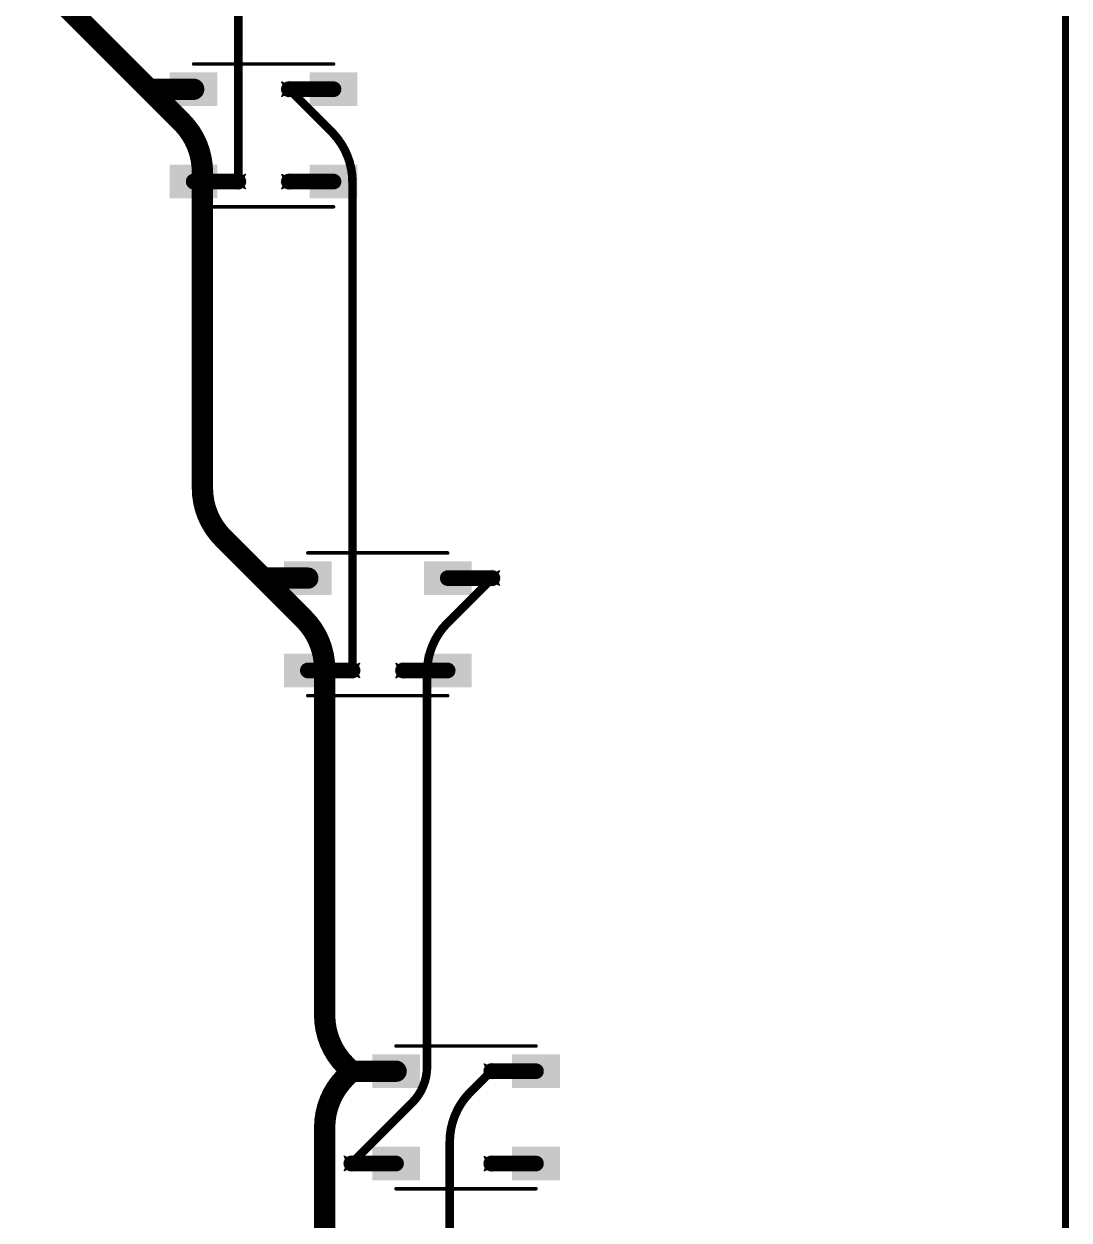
# Model space of a CAD drawing. Header units: inches. Extents: x -11 to 1110, y -7 to 455.
# Drawn here: x 666.77 to 704.13, y 181.66 to 224.42 of the extents above; entities that cross this region are included whole.
import ezdxf

# ---------------------------------------------------------------- set-up
doc = ezdxf.new("R2010")
doc.units = ezdxf.units.IN
for name, color, linetype in [('Board_outline', 216, 'Continuous'), ('Bottom Layer', 5, 'Continuous'), ('Drill Drawing', 1, 'Continuous'), ('Top Layer', 1, 'Continuous'), ('Top Overlay', 2, 'Continuous'), ('Top Paste', 8, 'Continuous'), ('Top Solder', 216, 'Continuous'), ('Via Holes', 16, 'Continuous')]:
    doc.layers.add(name, color=color, linetype=linetype)

# ---------------------------------------------------------------- blocks, each defined once
blk = doc.blocks.new('WS2812B_B_W_140')
at = {"layer": 'Top Layer'}
for points in [[(-3.25, 2.15), (-1.75, 2.15), (-1.75, 1.15), (-3.25, 1.15)], [(3.25, 1.15), (1.75, 1.15), (1.75, 2.15), (3.25, 2.15)], [(-3.25, -1.15), (-1.75, -1.15), (-1.75, -2.15), (-3.25, -2.15)], [(1.75, -1.15), (3.25, -1.15), (3.25, -2.15), (1.75, -2.15)]]:
    blk.add_hatch(color=1, dxfattribs=at).paths.add_polyline_path(points)
at = {"layer": 'Top Paste'}
for points in [[(-3.25, 2.15), (-1.75, 2.15), (-1.75, 1.15), (-3.25, 1.15)], [(3.25, 1.15), (1.75, 1.15), (1.75, 2.15), (3.25, 2.15)], [(-3.25, -1.15), (-1.75, -1.15), (-1.75, -2.15), (-3.25, -2.15)], [(1.75, -1.15), (3.25, -1.15), (3.25, -2.15), (1.75, -2.15)]]:
    blk.add_hatch(color=8, dxfattribs=at).paths.add_polyline_path(points)
at = {"layer": 'Top Solder'}
for points in [[(-3.352, 2.252), (-1.648, 2.252), (-1.648, 1.048), (-3.352, 1.048)], [(3.352, 1.048), (1.648, 1.048), (1.648, 2.252), (3.352, 2.252)], [(-3.352, -1.048), (-1.648, -1.048), (-1.648, -2.252), (-3.352, -2.252)], [(1.648, -1.048), (3.352, -1.048), (3.352, -2.252), (1.648, -2.252)]]:
    blk.add_hatch(color=216, dxfattribs=at).paths.add_polyline_path(points)
at = {"layer": 'Top Overlay'}
for points in [[(-2.5, 2.551, 0.127, 0.127, 0), (2.5, 2.551, 0.127, 0.127, 0)], [(-3.556, 1.803, 0.254, 0.254, 0), (-3.429, 1.676, 0.254, 0.254, 0)], [(-3.556, 1.549, 0.254, 0.254, 0), (-3.556, 1.803, 0.254, 0.254, 0)], [(-3.556, 1.549, 0.254, 0.254, 0), (-3.429, 1.676, 0.254, 0.254, 0)], [(-2.5, -2.551, 0.127, 0.127, 0), (2.5, -2.551, 0.127, 0.127, 0)]]:
    blk.add_lwpolyline(points, format="xyseb", dxfattribs=at)
for points in [[(-2.532, 2.551, 0.0635, 0.0635, 1), (-2.468, 2.551, 0.0635, 0.0635, 1)], [(2.468, 2.551, 0.0635, 0.0635, 1), (2.532, 2.551, 0.0635, 0.0635, 1)], [(-3.619, 1.803, 0.127, 0.127, 1), (-3.493, 1.803, 0.127, 0.127, 1)], [(-3.619, 1.803, 0.127, 0.127, 1), (-3.493, 1.803, 0.127, 0.127, 1)], [(-3.493, 1.676, 0.127, 0.127, 1), (-3.365, 1.676, 0.127, 0.127, 1)], [(-3.493, 1.676, 0.127, 0.127, 1), (-3.365, 1.676, 0.127, 0.127, 1)], [(-3.619, 1.549, 0.127, 0.127, 1), (-3.493, 1.549, 0.127, 0.127, 1)], [(-3.619, 1.549, 0.127, 0.127, 1), (-3.493, 1.549, 0.127, 0.127, 1)], [(-2.532, -2.551, 0.0635, 0.0635, 1), (-2.468, -2.551, 0.0635, 0.0635, 1)], [(2.468, -2.551, 0.0635, 0.0635, 1), (2.532, -2.551, 0.0635, 0.0635, 1)]]:
    blk.add_lwpolyline(points, format="xyseb", close=True, dxfattribs=at)
blk = doc.blocks.new('WS2812B_B_W_149')
at = {"layer": 'Top Layer'}
for points in [[(-3.25, 2.15), (-1.75, 2.15), (-1.75, 1.15), (-3.25, 1.15)], [(3.25, 1.15), (1.75, 1.15), (1.75, 2.15), (3.25, 2.15)], [(-3.25, -1.15), (-1.75, -1.15), (-1.75, -2.15), (-3.25, -2.15)], [(1.75, -1.15), (3.25, -1.15), (3.25, -2.15), (1.75, -2.15)]]:
    blk.add_hatch(color=1, dxfattribs=at).paths.add_polyline_path(points)
at = {"layer": 'Top Paste'}
for points in [[(-3.25, 2.15), (-1.75, 2.15), (-1.75, 1.15), (-3.25, 1.15)], [(3.25, 1.15), (1.75, 1.15), (1.75, 2.15), (3.25, 2.15)], [(-3.25, -1.15), (-1.75, -1.15), (-1.75, -2.15), (-3.25, -2.15)], [(1.75, -1.15), (3.25, -1.15), (3.25, -2.15), (1.75, -2.15)]]:
    blk.add_hatch(color=8, dxfattribs=at).paths.add_polyline_path(points)
at = {"layer": 'Top Solder'}
for points in [[(-3.352, 2.252), (-1.648, 2.252), (-1.648, 1.048), (-3.352, 1.048)], [(3.352, 1.048), (1.648, 1.048), (1.648, 2.252), (3.352, 2.252)], [(-3.352, -1.048), (-1.648, -1.048), (-1.648, -2.252), (-3.352, -2.252)], [(1.648, -1.048), (3.352, -1.048), (3.352, -2.252), (1.648, -2.252)]]:
    blk.add_hatch(color=216, dxfattribs=at).paths.add_polyline_path(points)
at = {"layer": 'Top Overlay'}
for points in [[(-2.5, 2.551, 0.127, 0.127, 0), (2.5, 2.551, 0.127, 0.127, 0)], [(-3.556, 1.803, 0.254, 0.254, 0), (-3.429, 1.676, 0.254, 0.254, 0)], [(-3.556, 1.549, 0.254, 0.254, 0), (-3.556, 1.803, 0.254, 0.254, 0)], [(-3.556, 1.549, 0.254, 0.254, 0), (-3.429, 1.676, 0.254, 0.254, 0)], [(-2.5, -2.551, 0.127, 0.127, 0), (2.5, -2.551, 0.127, 0.127, 0)]]:
    blk.add_lwpolyline(points, format="xyseb", dxfattribs=at)
for points in [[(-2.532, 2.551, 0.0635, 0.0635, 1), (-2.468, 2.551, 0.0635, 0.0635, 1)], [(2.468, 2.551, 0.0635, 0.0635, 1), (2.532, 2.551, 0.0635, 0.0635, 1)], [(-3.619, 1.803, 0.127, 0.127, 1), (-3.493, 1.803, 0.127, 0.127, 1)], [(-3.619, 1.803, 0.127, 0.127, 1), (-3.493, 1.803, 0.127, 0.127, 1)], [(-3.493, 1.676, 0.127, 0.127, 1), (-3.365, 1.676, 0.127, 0.127, 1)], [(-3.493, 1.676, 0.127, 0.127, 1), (-3.365, 1.676, 0.127, 0.127, 1)], [(-3.619, 1.549, 0.127, 0.127, 1), (-3.493, 1.549, 0.127, 0.127, 1)], [(-3.619, 1.549, 0.127, 0.127, 1), (-3.493, 1.549, 0.127, 0.127, 1)], [(-2.532, -2.551, 0.0635, 0.0635, 1), (-2.468, -2.551, 0.0635, 0.0635, 1)], [(2.468, -2.551, 0.0635, 0.0635, 1), (2.532, -2.551, 0.0635, 0.0635, 1)]]:
    blk.add_lwpolyline(points, format="xyseb", close=True, dxfattribs=at)
blk = doc.blocks.new('WS2812B_B_W_158')
at = {"layer": 'Top Layer'}
for points in [[(-3.25, 2.15), (-1.75, 2.15), (-1.75, 1.15), (-3.25, 1.15)], [(3.25, 1.15), (1.75, 1.15), (1.75, 2.15), (3.25, 2.15)], [(-3.25, -1.15), (-1.75, -1.15), (-1.75, -2.15), (-3.25, -2.15)], [(1.75, -1.15), (3.25, -1.15), (3.25, -2.15), (1.75, -2.15)]]:
    blk.add_hatch(color=1, dxfattribs=at).paths.add_polyline_path(points)
at = {"layer": 'Top Paste'}
for points in [[(-3.25, 2.15), (-1.75, 2.15), (-1.75, 1.15), (-3.25, 1.15)], [(3.25, 1.15), (1.75, 1.15), (1.75, 2.15), (3.25, 2.15)], [(-3.25, -1.15), (-1.75, -1.15), (-1.75, -2.15), (-3.25, -2.15)], [(1.75, -1.15), (3.25, -1.15), (3.25, -2.15), (1.75, -2.15)]]:
    blk.add_hatch(color=8, dxfattribs=at).paths.add_polyline_path(points)
at = {"layer": 'Top Solder'}
for points in [[(-3.352, 2.252), (-1.648, 2.252), (-1.648, 1.048), (-3.352, 1.048)], [(3.352, 1.048), (1.648, 1.048), (1.648, 2.252), (3.352, 2.252)], [(-3.352, -1.048), (-1.648, -1.048), (-1.648, -2.252), (-3.352, -2.252)], [(1.648, -1.048), (3.352, -1.048), (3.352, -2.252), (1.648, -2.252)]]:
    blk.add_hatch(color=216, dxfattribs=at).paths.add_polyline_path(points)
at = {"layer": 'Top Overlay'}
for points in [[(-2.5, 2.551, 0.127, 0.127, 0), (2.5, 2.551, 0.127, 0.127, 0)], [(-3.556, 1.803, 0.254, 0.254, 0), (-3.429, 1.676, 0.254, 0.254, 0)], [(-3.556, 1.549, 0.254, 0.254, 0), (-3.556, 1.803, 0.254, 0.254, 0)], [(-3.556, 1.549, 0.254, 0.254, 0), (-3.429, 1.676, 0.254, 0.254, 0)], [(-2.5, -2.551, 0.127, 0.127, 0), (2.5, -2.551, 0.127, 0.127, 0)]]:
    blk.add_lwpolyline(points, format="xyseb", dxfattribs=at)
for points in [[(-2.532, 2.551, 0.0635, 0.0635, 1), (-2.468, 2.551, 0.0635, 0.0635, 1)], [(2.468, 2.551, 0.0635, 0.0635, 1), (2.532, 2.551, 0.0635, 0.0635, 1)], [(-3.619, 1.803, 0.127, 0.127, 1), (-3.493, 1.803, 0.127, 0.127, 1)], [(-3.619, 1.803, 0.127, 0.127, 1), (-3.493, 1.803, 0.127, 0.127, 1)], [(-3.493, 1.676, 0.127, 0.127, 1), (-3.365, 1.676, 0.127, 0.127, 1)], [(-3.493, 1.676, 0.127, 0.127, 1), (-3.365, 1.676, 0.127, 0.127, 1)], [(-3.619, 1.549, 0.127, 0.127, 1), (-3.493, 1.549, 0.127, 0.127, 1)], [(-3.619, 1.549, 0.127, 0.127, 1), (-3.493, 1.549, 0.127, 0.127, 1)], [(-2.532, -2.551, 0.0635, 0.0635, 1), (-2.468, -2.551, 0.0635, 0.0635, 1)], [(2.468, -2.551, 0.0635, 0.0635, 1), (2.532, -2.551, 0.0635, 0.0635, 1)]]:
    blk.add_lwpolyline(points, format="xyseb", close=True, dxfattribs=at)

msp = doc.modelspace()

# ---------------------------------------------------------------- hatches: boundary and pattern name
at = {"layer": 'Bottom Layer'}
h = msp.add_hatch(color=5, dxfattribs=at)
edge = h.paths.add_edge_path()
edge.add_arc((671.242, 222.077), 0.3, 0, 360)
h = msp.add_hatch(color=5, dxfattribs=at)
edge = h.paths.add_edge_path()
edge.add_arc((676.242, 222.084), 0.3, 0, 360)
h = msp.add_hatch(color=5, dxfattribs=at)
edge = h.paths.add_edge_path()
edge.add_arc((674.434, 218.784), 0.3, 0, 360)
h = msp.add_hatch(color=5, dxfattribs=at)
edge = h.paths.add_edge_path()
edge.add_arc((676.242, 218.777), 0.3, 0, 360)
h = msp.add_hatch(color=5, dxfattribs=at)
edge = h.paths.add_edge_path()
edge.add_arc((675.323, 204.603), 0.3, 0, 360)
h = msp.add_hatch(color=5, dxfattribs=at)
edge = h.paths.add_edge_path()
edge.add_arc((683.514, 204.609), 0.3, 0, 360)
h = msp.add_hatch(color=5, dxfattribs=at)
edge = h.paths.add_edge_path()
edge.add_arc((678.514, 201.309), 0.3, 0, 360)
h = msp.add_hatch(color=5, dxfattribs=at)
edge = h.paths.add_edge_path()
edge.add_arc((680.323, 201.303), 0.3, 0, 360)
h = msp.add_hatch(color=5, dxfattribs=at)
edge = h.paths.add_edge_path()
edge.add_arc((678.478, 186.978), 0.3, 0, 360)
h = msp.add_hatch(color=5, dxfattribs=at)
edge = h.paths.add_edge_path()
edge.add_arc((683.478, 186.985), 0.3, 0, 360)
h = msp.add_hatch(color=5, dxfattribs=at)
edge = h.paths.add_edge_path()
edge.add_arc((678.478, 183.685), 0.3, 0, 360)
h = msp.add_hatch(color=5, dxfattribs=at)
edge = h.paths.add_edge_path()
edge.add_arc((683.478, 183.678), 0.3, 0, 360)
at = {"layer": 'Top Layer'}
h = msp.add_hatch(color=1, dxfattribs=at)
edge = h.paths.add_edge_path()
edge.add_arc((671.242, 222.077), 0.3, 0, 360)
h = msp.add_hatch(color=1, dxfattribs=at)
edge = h.paths.add_edge_path()
edge.add_arc((676.242, 222.084), 0.3, 0, 360)
h = msp.add_hatch(color=1, dxfattribs=at)
edge = h.paths.add_edge_path()
edge.add_arc((674.434, 218.784), 0.3, 0, 360)
h = msp.add_hatch(color=1, dxfattribs=at)
edge = h.paths.add_edge_path()
edge.add_arc((676.242, 218.777), 0.3, 0, 360)
h = msp.add_hatch(color=1, dxfattribs=at)
edge = h.paths.add_edge_path()
edge.add_arc((675.323, 204.603), 0.3, 0, 360)
h = msp.add_hatch(color=1, dxfattribs=at)
edge = h.paths.add_edge_path()
edge.add_arc((683.514, 204.609), 0.3, 0, 360)
h = msp.add_hatch(color=1, dxfattribs=at)
edge = h.paths.add_edge_path()
edge.add_arc((678.514, 201.309), 0.3, 0, 360)
h = msp.add_hatch(color=1, dxfattribs=at)
edge = h.paths.add_edge_path()
edge.add_arc((680.323, 201.303), 0.3, 0, 360)
h = msp.add_hatch(color=1, dxfattribs=at)
edge = h.paths.add_edge_path()
edge.add_arc((678.478, 186.978), 0.3, 0, 360)
h = msp.add_hatch(color=1, dxfattribs=at)
edge = h.paths.add_edge_path()
edge.add_arc((683.478, 186.985), 0.3, 0, 360)
h = msp.add_hatch(color=1, dxfattribs=at)
edge = h.paths.add_edge_path()
edge.add_arc((678.478, 183.685), 0.3, 0, 360)
h = msp.add_hatch(color=1, dxfattribs=at)
edge = h.paths.add_edge_path()
edge.add_arc((683.478, 183.678), 0.3, 0, 360)
at = {"layer": 'Via Holes'}
h = msp.add_hatch(color=7, dxfattribs=at)
edge = h.paths.add_edge_path()
edge.add_arc((671.242, 222.077), 0.15, 0, 360)
h = msp.add_hatch(color=7, dxfattribs=at)
edge = h.paths.add_edge_path()
edge.add_arc((676.242, 222.084), 0.15, 0, 360)
h = msp.add_hatch(color=7, dxfattribs=at)
edge = h.paths.add_edge_path()
edge.add_arc((674.434, 218.784), 0.15, 0, 360)
h = msp.add_hatch(color=7, dxfattribs=at)
edge = h.paths.add_edge_path()
edge.add_arc((676.242, 218.777), 0.15, 0, 360)
h = msp.add_hatch(color=7, dxfattribs=at)
edge = h.paths.add_edge_path()
edge.add_arc((675.323, 204.603), 0.15, 0, 360)
h = msp.add_hatch(color=7, dxfattribs=at)
edge = h.paths.add_edge_path()
edge.add_arc((683.514, 204.609), 0.15, 0, 360)
h = msp.add_hatch(color=7, dxfattribs=at)
edge = h.paths.add_edge_path()
edge.add_arc((678.514, 201.309), 0.15, 0, 360)
h = msp.add_hatch(color=7, dxfattribs=at)
edge = h.paths.add_edge_path()
edge.add_arc((680.323, 201.303), 0.15, 0, 360)
h = msp.add_hatch(color=7, dxfattribs=at)
edge = h.paths.add_edge_path()
edge.add_arc((678.478, 186.978), 0.15, 0, 360)
h = msp.add_hatch(color=7, dxfattribs=at)
edge = h.paths.add_edge_path()
edge.add_arc((683.478, 186.985), 0.15, 0, 360)
h = msp.add_hatch(color=7, dxfattribs=at)
edge = h.paths.add_edge_path()
edge.add_arc((678.478, 183.685), 0.15, 0, 360)
h = msp.add_hatch(color=7, dxfattribs=at)
edge = h.paths.add_edge_path()
edge.add_arc((683.478, 183.678), 0.15, 0, 360)

# ---------------------------------------------------------------- linework, layer by layer
at = {"layer": 'Board_outline'}
msp.add_lwpolyline([(704, 0, 0.254, 0.254, 0), (704, 370, 0.254, 0.254, 0)], format="xyseb", dxfattribs=at)
at = {"layer": 'Bottom Layer'}
for points in [[(674.434, 218.784, 0.305, 0.305, 0), (674.434, 235.163, 0.305, 0.305, 0)], [(667.153, 226.167, 0.762, 0.762, 0), (671.242, 222.077, 0.762, 0.762, 0)], [(671.242, 222.077, 0.762, 0.762, 0), (672.407, 220.913, 0.762, 0.762, 0)], [(676.242, 222.084, 0.305, 0.305, 0), (677.77, 220.557, 0.305, 0.305, 0)], [(672.407, 220.913, 0.762, 0.762, -0.198912), (673.151, 219.117, 0.762, 0.762, 0)], [(677.77, 220.557, 0.305, 0.305, -0.010862), (677.846, 220.477, 0.305, 0.305, 0)], [(677.846, 220.477, 0.305, 0.305, -0.187645), (678.514, 218.761, 0.305, 0.305, 0)], [(673.151, 207.827, 0.762, 0.762, 0), (673.151, 219.117, 0.762, 0.762, 0)], [(678.514, 201.309, 0.305, 0.305, 0), (678.514, 218.761, 0.305, 0.305, 0)], [(673.895, 206.031, 0.762, 0.762, -0.198912), (673.151, 207.827, 0.762, 0.762, 0)], [(673.895, 206.031, 0.762, 0.762, 0), (675.323, 204.603, 0.762, 0.762, 0)], [(675.323, 204.603, 0.762, 0.762, 0), (676.776, 203.15, 0.762, 0.762, 0)], [(681.924, 203.02, 0.305, 0.305, 0), (683.514, 204.609, 0.305, 0.305, 0)], [(676.776, 203.15, 0.762, 0.762, -0.198912), (677.52, 201.354, 0.762, 0.762, 0)], [(681.18, 201.223, 0.305, 0.305, -0.198912), (681.924, 203.02, 0.305, 0.305, 0)], [(677.52, 188.988, 0.762, 0.762, 0), (677.52, 201.354, 0.762, 0.762, 0)], [(681.18, 187.148, 0.305, 0.305, 0), (681.18, 201.223, 0.305, 0.305, 0)], [(678.264, 187.192, 0.762, 0.762, -0.198912), (677.52, 188.988, 0.762, 0.762, 0)], [(678.264, 187.192, 0.762, 0.762, 0), (678.478, 186.978, 0.762, 0.762, 0)], [(678.264, 186.763, 0.762, 0.762, 0), (678.478, 186.978, 0.762, 0.762, 0)], [(681.18, 187.148, 0.305, 0.305, -0.198912), (680.642, 185.849, 0.305, 0.305, 0)], [(677.52, 184.967, 0.762, 0.762, -0.198912), (678.264, 186.763, 0.762, 0.762, 0)], [(682.734, 186.24, 0.305, 0.305, 0), (683.478, 186.985, 0.305, 0.305, 0)], [(678.478, 183.685, 0.305, 0.305, 0), (680.642, 185.849, 0.305, 0.305, 0)], [(682.272, 185.608, 0.305, 0.305, -0.077495), (682.734, 186.24, 0.305, 0.305, 0)], [(681.99, 184.444, 0.305, 0.305, -0.119574), (682.272, 185.608, 0.305, 0.305, 0)], [(677.52, 173.632, 0.762, 0.762, 0), (677.52, 184.967, 0.762, 0.762, 0)], [(681.99, 169.621, 0.305, 0.305, 0), (681.99, 184.444, 0.305, 0.305, 0)]]:
    msp.add_lwpolyline(points, format="xyseb", dxfattribs=at)
for points in [[(671.052, 222.077, 0.381, 0.381, 1), (671.433, 222.077, 0.381, 0.381, 1)], [(671.052, 222.077, 0.381, 0.381, 1), (671.433, 222.077, 0.381, 0.381, 1)], [(676.166, 222.084, 0.152, 0.152, 1), (676.319, 222.084, 0.152, 0.152, 1)], [(672.216, 220.913, 0.381, 0.381, 1), (672.597, 220.913, 0.381, 0.381, 1)], [(672.216, 220.913, 0.381, 0.381, 1), (672.597, 220.913, 0.381, 0.381, 1)], [(677.694, 220.557, 0.152, 0.152, 1), (677.846, 220.557, 0.152, 0.152, 1)], [(677.694, 220.557, 0.152, 0.152, 1), (677.846, 220.557, 0.152, 0.152, 1)], [(677.77, 220.477, 0.152, 0.152, 1), (677.923, 220.477, 0.152, 0.152, 1)], [(677.77, 220.477, 0.152, 0.152, 1), (677.923, 220.477, 0.152, 0.152, 1)], [(672.96, 219.117, 0.381, 0.381, 1), (673.341, 219.117, 0.381, 0.381, 1)], [(672.96, 219.117, 0.381, 0.381, 1), (673.341, 219.117, 0.381, 0.381, 1)], [(674.358, 218.784, 0.152, 0.152, 1), (674.51, 218.784, 0.152, 0.152, 1)], [(678.438, 218.761, 0.152, 0.152, 1), (678.59, 218.761, 0.152, 0.152, 1)], [(678.438, 218.761, 0.152, 0.152, 1), (678.59, 218.761, 0.152, 0.152, 1)], [(672.96, 207.827, 0.381, 0.381, 1), (673.341, 207.827, 0.381, 0.381, 1)], [(672.96, 207.827, 0.381, 0.381, 1), (673.341, 207.827, 0.381, 0.381, 1)], [(673.704, 206.031, 0.381, 0.381, 1), (674.085, 206.031, 0.381, 0.381, 1)], [(673.704, 206.031, 0.381, 0.381, 1), (674.085, 206.031, 0.381, 0.381, 1)], [(675.132, 204.603, 0.381, 0.381, 1), (675.513, 204.603, 0.381, 0.381, 1)], [(675.132, 204.603, 0.381, 0.381, 1), (675.513, 204.603, 0.381, 0.381, 1)], [(683.438, 204.609, 0.152, 0.152, 1), (683.59, 204.609, 0.152, 0.152, 1)], [(676.585, 203.15, 0.381, 0.381, 1), (676.966, 203.15, 0.381, 0.381, 1)], [(676.585, 203.15, 0.381, 0.381, 1), (676.966, 203.15, 0.381, 0.381, 1)], [(681.848, 203.02, 0.152, 0.152, 1), (682, 203.02, 0.152, 0.152, 1)], [(681.848, 203.02, 0.152, 0.152, 1), (682, 203.02, 0.152, 0.152, 1)], [(677.329, 201.354, 0.381, 0.381, 1), (677.71, 201.354, 0.381, 0.381, 1)], [(677.329, 201.354, 0.381, 0.381, 1), (677.71, 201.354, 0.381, 0.381, 1)], [(678.438, 201.309, 0.152, 0.152, 1), (678.59, 201.309, 0.152, 0.152, 1)], [(681.104, 201.223, 0.152, 0.152, 1), (681.256, 201.223, 0.152, 0.152, 1)], [(681.104, 201.223, 0.152, 0.152, 1), (681.256, 201.223, 0.152, 0.152, 1)], [(677.329, 188.988, 0.381, 0.381, 1), (677.71, 188.988, 0.381, 0.381, 1)], [(677.329, 188.988, 0.381, 0.381, 1), (677.71, 188.988, 0.381, 0.381, 1)], [(678.073, 187.192, 0.381, 0.381, 1), (678.454, 187.192, 0.381, 0.381, 1)], [(678.073, 187.192, 0.381, 0.381, 1), (678.454, 187.192, 0.381, 0.381, 1)], [(678.288, 186.978, 0.381, 0.381, 1), (678.669, 186.978, 0.381, 0.381, 1)], [(678.288, 186.978, 0.381, 0.381, 1), (678.669, 186.978, 0.381, 0.381, 1)], [(681.104, 187.148, 0.152, 0.152, 1), (681.256, 187.148, 0.152, 0.152, 1)], [(681.104, 187.148, 0.152, 0.152, 1), (681.256, 187.148, 0.152, 0.152, 1)], [(678.073, 186.763, 0.381, 0.381, 1), (678.454, 186.763, 0.381, 0.381, 1)], [(678.073, 186.763, 0.381, 0.381, 1), (678.454, 186.763, 0.381, 0.381, 1)], [(683.402, 186.985, 0.152, 0.152, 1), (683.554, 186.985, 0.152, 0.152, 1)], [(680.566, 185.849, 0.152, 0.152, 1), (680.718, 185.849, 0.152, 0.152, 1)], [(680.566, 185.849, 0.152, 0.152, 1), (680.718, 185.849, 0.152, 0.152, 1)], [(682.658, 186.24, 0.152, 0.152, 1), (682.81, 186.24, 0.152, 0.152, 1)], [(682.658, 186.24, 0.152, 0.152, 1), (682.81, 186.24, 0.152, 0.152, 1)], [(682.196, 185.608, 0.152, 0.152, 1), (682.349, 185.608, 0.152, 0.152, 1)], [(682.196, 185.608, 0.152, 0.152, 1), (682.349, 185.608, 0.152, 0.152, 1)], [(677.329, 184.967, 0.381, 0.381, 1), (677.71, 184.967, 0.381, 0.381, 1)], [(677.329, 184.967, 0.381, 0.381, 1), (677.71, 184.967, 0.381, 0.381, 1)], [(681.914, 184.444, 0.152, 0.152, 1), (682.066, 184.444, 0.152, 0.152, 1)], [(681.914, 184.444, 0.152, 0.152, 1), (682.066, 184.444, 0.152, 0.152, 1)], [(678.402, 183.685, 0.152, 0.152, 1), (678.554, 183.685, 0.152, 0.152, 1)]]:
    msp.add_lwpolyline(points, format="xyseb", close=True, dxfattribs=at)
at = {"layer": 'Drill Drawing'}
for points in [[(670.988, 222.331, 0.0508, 0.0508, 0), (671.242, 222.204, 0.0508, 0.0508, 0)], [(670.988, 222.331, 0.0508, 0.0508, 0), (671.115, 222.077, 0.0508, 0.0508, 0)], [(671.242, 222.204, 0.0508, 0.0508, 0), (671.496, 222.331, 0.0508, 0.0508, 0)], [(671.369, 222.077, 0.0508, 0.0508, 0), (671.496, 222.331, 0.0508, 0.0508, 0)], [(675.988, 222.338, 0.0508, 0.0508, 0), (676.242, 222.211, 0.0508, 0.0508, 0)], [(675.988, 222.338, 0.0508, 0.0508, 0), (676.115, 222.084, 0.0508, 0.0508, 0)], [(676.242, 222.211, 0.0508, 0.0508, 0), (676.496, 222.338, 0.0508, 0.0508, 0)], [(676.369, 222.084, 0.0508, 0.0508, 0), (676.496, 222.338, 0.0508, 0.0508, 0)], [(670.988, 221.823, 0.0508, 0.0508, 0), (671.115, 222.077, 0.0508, 0.0508, 0)], [(670.988, 221.823, 0.0508, 0.0508, 0), (671.242, 221.95, 0.0508, 0.0508, 0)], [(671.242, 221.95, 0.0508, 0.0508, 0), (671.496, 221.823, 0.0508, 0.0508, 0)], [(671.369, 222.077, 0.0508, 0.0508, 0), (671.496, 221.823, 0.0508, 0.0508, 0)], [(675.988, 221.83, 0.0508, 0.0508, 0), (676.115, 222.084, 0.0508, 0.0508, 0)], [(675.988, 221.83, 0.0508, 0.0508, 0), (676.242, 221.957, 0.0508, 0.0508, 0)], [(676.242, 221.957, 0.0508, 0.0508, 0), (676.496, 221.83, 0.0508, 0.0508, 0)], [(676.369, 222.084, 0.0508, 0.0508, 0), (676.496, 221.83, 0.0508, 0.0508, 0)], [(674.18, 219.038, 0.0508, 0.0508, 0), (674.434, 218.911, 0.0508, 0.0508, 0)], [(674.18, 219.038, 0.0508, 0.0508, 0), (674.307, 218.784, 0.0508, 0.0508, 0)], [(674.434, 218.911, 0.0508, 0.0508, 0), (674.688, 219.038, 0.0508, 0.0508, 0)], [(674.561, 218.784, 0.0508, 0.0508, 0), (674.688, 219.038, 0.0508, 0.0508, 0)], [(675.988, 219.031, 0.0508, 0.0508, 0), (676.242, 218.904, 0.0508, 0.0508, 0)], [(675.988, 219.031, 0.0508, 0.0508, 0), (676.115, 218.777, 0.0508, 0.0508, 0)], [(676.242, 218.904, 0.0508, 0.0508, 0), (676.496, 219.031, 0.0508, 0.0508, 0)], [(676.369, 218.777, 0.0508, 0.0508, 0), (676.496, 219.031, 0.0508, 0.0508, 0)], [(674.18, 218.53, 0.0508, 0.0508, 0), (674.307, 218.784, 0.0508, 0.0508, 0)], [(674.18, 218.53, 0.0508, 0.0508, 0), (674.434, 218.657, 0.0508, 0.0508, 0)], [(674.434, 218.657, 0.0508, 0.0508, 0), (674.688, 218.53, 0.0508, 0.0508, 0)], [(674.561, 218.784, 0.0508, 0.0508, 0), (674.688, 218.53, 0.0508, 0.0508, 0)], [(675.988, 218.523, 0.0508, 0.0508, 0), (676.115, 218.777, 0.0508, 0.0508, 0)], [(675.988, 218.523, 0.0508, 0.0508, 0), (676.242, 218.65, 0.0508, 0.0508, 0)], [(676.242, 218.65, 0.0508, 0.0508, 0), (676.496, 218.523, 0.0508, 0.0508, 0)], [(676.369, 218.777, 0.0508, 0.0508, 0), (676.496, 218.523, 0.0508, 0.0508, 0)], [(675.069, 204.857, 0.0508, 0.0508, 0), (675.323, 204.73, 0.0508, 0.0508, 0)], [(675.069, 204.857, 0.0508, 0.0508, 0), (675.196, 204.603, 0.0508, 0.0508, 0)], [(675.323, 204.73, 0.0508, 0.0508, 0), (675.577, 204.857, 0.0508, 0.0508, 0)], [(675.45, 204.603, 0.0508, 0.0508, 0), (675.577, 204.857, 0.0508, 0.0508, 0)], [(683.26, 204.863, 0.0508, 0.0508, 0), (683.514, 204.736, 0.0508, 0.0508, 0)], [(683.26, 204.863, 0.0508, 0.0508, 0), (683.387, 204.609, 0.0508, 0.0508, 0)], [(683.514, 204.736, 0.0508, 0.0508, 0), (683.768, 204.863, 0.0508, 0.0508, 0)], [(683.641, 204.609, 0.0508, 0.0508, 0), (683.768, 204.863, 0.0508, 0.0508, 0)], [(675.069, 204.349, 0.0508, 0.0508, 0), (675.196, 204.603, 0.0508, 0.0508, 0)], [(675.069, 204.349, 0.0508, 0.0508, 0), (675.323, 204.476, 0.0508, 0.0508, 0)], [(675.323, 204.476, 0.0508, 0.0508, 0), (675.577, 204.349, 0.0508, 0.0508, 0)], [(675.45, 204.603, 0.0508, 0.0508, 0), (675.577, 204.349, 0.0508, 0.0508, 0)], [(683.26, 204.355, 0.0508, 0.0508, 0), (683.387, 204.609, 0.0508, 0.0508, 0)], [(683.26, 204.355, 0.0508, 0.0508, 0), (683.514, 204.482, 0.0508, 0.0508, 0)], [(683.514, 204.482, 0.0508, 0.0508, 0), (683.768, 204.355, 0.0508, 0.0508, 0)], [(683.641, 204.609, 0.0508, 0.0508, 0), (683.768, 204.355, 0.0508, 0.0508, 0)], [(678.26, 201.563, 0.0508, 0.0508, 0), (678.514, 201.436, 0.0508, 0.0508, 0)], [(678.26, 201.563, 0.0508, 0.0508, 0), (678.387, 201.309, 0.0508, 0.0508, 0)], [(678.514, 201.436, 0.0508, 0.0508, 0), (678.768, 201.563, 0.0508, 0.0508, 0)], [(678.641, 201.309, 0.0508, 0.0508, 0), (678.768, 201.563, 0.0508, 0.0508, 0)], [(680.069, 201.557, 0.0508, 0.0508, 0), (680.323, 201.43, 0.0508, 0.0508, 0)], [(680.069, 201.557, 0.0508, 0.0508, 0), (680.196, 201.303, 0.0508, 0.0508, 0)], [(680.323, 201.43, 0.0508, 0.0508, 0), (680.577, 201.557, 0.0508, 0.0508, 0)], [(680.45, 201.303, 0.0508, 0.0508, 0), (680.577, 201.557, 0.0508, 0.0508, 0)], [(678.26, 201.055, 0.0508, 0.0508, 0), (678.387, 201.309, 0.0508, 0.0508, 0)], [(678.26, 201.055, 0.0508, 0.0508, 0), (678.514, 201.182, 0.0508, 0.0508, 0)], [(678.514, 201.182, 0.0508, 0.0508, 0), (678.768, 201.055, 0.0508, 0.0508, 0)], [(678.641, 201.309, 0.0508, 0.0508, 0), (678.768, 201.055, 0.0508, 0.0508, 0)], [(680.069, 201.049, 0.0508, 0.0508, 0), (680.196, 201.303, 0.0508, 0.0508, 0)], [(680.069, 201.049, 0.0508, 0.0508, 0), (680.323, 201.176, 0.0508, 0.0508, 0)], [(680.323, 201.176, 0.0508, 0.0508, 0), (680.577, 201.049, 0.0508, 0.0508, 0)], [(680.45, 201.303, 0.0508, 0.0508, 0), (680.577, 201.049, 0.0508, 0.0508, 0)], [(678.224, 187.232, 0.0508, 0.0508, 0), (678.478, 187.105, 0.0508, 0.0508, 0)], [(678.224, 187.232, 0.0508, 0.0508, 0), (678.351, 186.978, 0.0508, 0.0508, 0)], [(678.224, 186.724, 0.0508, 0.0508, 0), (678.351, 186.978, 0.0508, 0.0508, 0)], [(678.224, 186.724, 0.0508, 0.0508, 0), (678.478, 186.851, 0.0508, 0.0508, 0)], [(678.478, 187.105, 0.0508, 0.0508, 0), (678.732, 187.232, 0.0508, 0.0508, 0)], [(678.478, 186.851, 0.0508, 0.0508, 0), (678.732, 186.724, 0.0508, 0.0508, 0)], [(678.605, 186.978, 0.0508, 0.0508, 0), (678.732, 187.232, 0.0508, 0.0508, 0)], [(678.605, 186.978, 0.0508, 0.0508, 0), (678.732, 186.724, 0.0508, 0.0508, 0)], [(683.224, 187.239, 0.0508, 0.0508, 0), (683.478, 187.112, 0.0508, 0.0508, 0)], [(683.224, 187.239, 0.0508, 0.0508, 0), (683.351, 186.985, 0.0508, 0.0508, 0)], [(683.224, 186.731, 0.0508, 0.0508, 0), (683.351, 186.985, 0.0508, 0.0508, 0)], [(683.224, 186.731, 0.0508, 0.0508, 0), (683.478, 186.858, 0.0508, 0.0508, 0)], [(683.478, 187.112, 0.0508, 0.0508, 0), (683.732, 187.239, 0.0508, 0.0508, 0)], [(683.478, 186.858, 0.0508, 0.0508, 0), (683.732, 186.731, 0.0508, 0.0508, 0)], [(683.605, 186.985, 0.0508, 0.0508, 0), (683.732, 187.239, 0.0508, 0.0508, 0)], [(683.605, 186.985, 0.0508, 0.0508, 0), (683.732, 186.731, 0.0508, 0.0508, 0)], [(678.224, 183.939, 0.0508, 0.0508, 0), (678.478, 183.812, 0.0508, 0.0508, 0)], [(678.224, 183.939, 0.0508, 0.0508, 0), (678.351, 183.685, 0.0508, 0.0508, 0)], [(678.478, 183.812, 0.0508, 0.0508, 0), (678.732, 183.939, 0.0508, 0.0508, 0)], [(678.605, 183.685, 0.0508, 0.0508, 0), (678.732, 183.939, 0.0508, 0.0508, 0)], [(683.224, 183.932, 0.0508, 0.0508, 0), (683.478, 183.805, 0.0508, 0.0508, 0)], [(683.224, 183.932, 0.0508, 0.0508, 0), (683.351, 183.678, 0.0508, 0.0508, 0)], [(683.478, 183.805, 0.0508, 0.0508, 0), (683.732, 183.932, 0.0508, 0.0508, 0)], [(683.605, 183.678, 0.0508, 0.0508, 0), (683.732, 183.932, 0.0508, 0.0508, 0)], [(678.224, 183.431, 0.0508, 0.0508, 0), (678.351, 183.685, 0.0508, 0.0508, 0)], [(678.224, 183.431, 0.0508, 0.0508, 0), (678.478, 183.558, 0.0508, 0.0508, 0)], [(678.478, 183.558, 0.0508, 0.0508, 0), (678.732, 183.431, 0.0508, 0.0508, 0)], [(678.605, 183.685, 0.0508, 0.0508, 0), (678.732, 183.431, 0.0508, 0.0508, 0)], [(683.224, 183.424, 0.0508, 0.0508, 0), (683.351, 183.678, 0.0508, 0.0508, 0)], [(683.224, 183.424, 0.0508, 0.0508, 0), (683.478, 183.551, 0.0508, 0.0508, 0)], [(683.478, 183.551, 0.0508, 0.0508, 0), (683.732, 183.424, 0.0508, 0.0508, 0)], [(683.605, 183.678, 0.0508, 0.0508, 0), (683.732, 183.424, 0.0508, 0.0508, 0)]]:
    msp.add_lwpolyline(points, format="xyseb", dxfattribs=at)
for points in [[(670.976, 222.331, 0.0254, 0.0254, 1), (671.001, 222.331, 0.0254, 0.0254, 1)], [(670.976, 222.331, 0.0254, 0.0254, 1), (671.001, 222.331, 0.0254, 0.0254, 1)], [(671.484, 222.331, 0.0254, 0.0254, 1), (671.509, 222.331, 0.0254, 0.0254, 1)], [(671.484, 222.331, 0.0254, 0.0254, 1), (671.509, 222.331, 0.0254, 0.0254, 1)], [(675.976, 222.338, 0.0254, 0.0254, 1), (676.001, 222.338, 0.0254, 0.0254, 1)], [(675.976, 222.338, 0.0254, 0.0254, 1), (676.001, 222.338, 0.0254, 0.0254, 1)], [(676.484, 222.338, 0.0254, 0.0254, 1), (676.509, 222.338, 0.0254, 0.0254, 1)], [(676.484, 222.338, 0.0254, 0.0254, 1), (676.509, 222.338, 0.0254, 0.0254, 1)], [(671.103, 222.077, 0.0254, 0.0254, 1), (671.128, 222.077, 0.0254, 0.0254, 1)], [(671.103, 222.077, 0.0254, 0.0254, 1), (671.128, 222.077, 0.0254, 0.0254, 1)], [(671.23, 222.204, 0.0254, 0.0254, 1), (671.255, 222.204, 0.0254, 0.0254, 1)], [(671.23, 222.204, 0.0254, 0.0254, 1), (671.255, 222.204, 0.0254, 0.0254, 1)], [(671.23, 221.95, 0.0254, 0.0254, 1), (671.255, 221.95, 0.0254, 0.0254, 1)], [(671.23, 221.95, 0.0254, 0.0254, 1), (671.255, 221.95, 0.0254, 0.0254, 1)], [(671.357, 222.077, 0.0254, 0.0254, 1), (671.382, 222.077, 0.0254, 0.0254, 1)], [(671.357, 222.077, 0.0254, 0.0254, 1), (671.382, 222.077, 0.0254, 0.0254, 1)], [(676.103, 222.084, 0.0254, 0.0254, 1), (676.128, 222.084, 0.0254, 0.0254, 1)], [(676.103, 222.084, 0.0254, 0.0254, 1), (676.128, 222.084, 0.0254, 0.0254, 1)], [(676.23, 222.211, 0.0254, 0.0254, 1), (676.255, 222.211, 0.0254, 0.0254, 1)], [(676.23, 222.211, 0.0254, 0.0254, 1), (676.255, 222.211, 0.0254, 0.0254, 1)], [(676.23, 221.957, 0.0254, 0.0254, 1), (676.255, 221.957, 0.0254, 0.0254, 1)], [(676.23, 221.957, 0.0254, 0.0254, 1), (676.255, 221.957, 0.0254, 0.0254, 1)], [(676.357, 222.084, 0.0254, 0.0254, 1), (676.382, 222.084, 0.0254, 0.0254, 1)], [(676.357, 222.084, 0.0254, 0.0254, 1), (676.382, 222.084, 0.0254, 0.0254, 1)], [(670.976, 221.823, 0.0254, 0.0254, 1), (671.001, 221.823, 0.0254, 0.0254, 1)], [(670.976, 221.823, 0.0254, 0.0254, 1), (671.001, 221.823, 0.0254, 0.0254, 1)], [(671.484, 221.823, 0.0254, 0.0254, 1), (671.509, 221.823, 0.0254, 0.0254, 1)], [(671.484, 221.823, 0.0254, 0.0254, 1), (671.509, 221.823, 0.0254, 0.0254, 1)], [(675.976, 221.83, 0.0254, 0.0254, 1), (676.001, 221.83, 0.0254, 0.0254, 1)], [(675.976, 221.83, 0.0254, 0.0254, 1), (676.001, 221.83, 0.0254, 0.0254, 1)], [(676.484, 221.83, 0.0254, 0.0254, 1), (676.509, 221.83, 0.0254, 0.0254, 1)], [(676.484, 221.83, 0.0254, 0.0254, 1), (676.509, 221.83, 0.0254, 0.0254, 1)], [(674.167, 219.038, 0.0254, 0.0254, 1), (674.192, 219.038, 0.0254, 0.0254, 1)], [(674.167, 219.038, 0.0254, 0.0254, 1), (674.192, 219.038, 0.0254, 0.0254, 1)], [(674.421, 218.911, 0.0254, 0.0254, 1), (674.446, 218.911, 0.0254, 0.0254, 1)], [(674.421, 218.911, 0.0254, 0.0254, 1), (674.446, 218.911, 0.0254, 0.0254, 1)], [(674.675, 219.038, 0.0254, 0.0254, 1), (674.7, 219.038, 0.0254, 0.0254, 1)], [(674.675, 219.038, 0.0254, 0.0254, 1), (674.7, 219.038, 0.0254, 0.0254, 1)], [(675.976, 219.031, 0.0254, 0.0254, 1), (676.001, 219.031, 0.0254, 0.0254, 1)], [(675.976, 219.031, 0.0254, 0.0254, 1), (676.001, 219.031, 0.0254, 0.0254, 1)], [(676.23, 218.904, 0.0254, 0.0254, 1), (676.255, 218.904, 0.0254, 0.0254, 1)], [(676.23, 218.904, 0.0254, 0.0254, 1), (676.255, 218.904, 0.0254, 0.0254, 1)], [(676.484, 219.031, 0.0254, 0.0254, 1), (676.509, 219.031, 0.0254, 0.0254, 1)], [(676.484, 219.031, 0.0254, 0.0254, 1), (676.509, 219.031, 0.0254, 0.0254, 1)], [(674.167, 218.53, 0.0254, 0.0254, 1), (674.192, 218.53, 0.0254, 0.0254, 1)], [(674.167, 218.53, 0.0254, 0.0254, 1), (674.192, 218.53, 0.0254, 0.0254, 1)], [(674.294, 218.784, 0.0254, 0.0254, 1), (674.319, 218.784, 0.0254, 0.0254, 1)], [(674.294, 218.784, 0.0254, 0.0254, 1), (674.319, 218.784, 0.0254, 0.0254, 1)], [(674.421, 218.657, 0.0254, 0.0254, 1), (674.446, 218.657, 0.0254, 0.0254, 1)], [(674.421, 218.657, 0.0254, 0.0254, 1), (674.446, 218.657, 0.0254, 0.0254, 1)], [(674.548, 218.784, 0.0254, 0.0254, 1), (674.573, 218.784, 0.0254, 0.0254, 1)], [(674.548, 218.784, 0.0254, 0.0254, 1), (674.573, 218.784, 0.0254, 0.0254, 1)], [(674.675, 218.53, 0.0254, 0.0254, 1), (674.7, 218.53, 0.0254, 0.0254, 1)], [(674.675, 218.53, 0.0254, 0.0254, 1), (674.7, 218.53, 0.0254, 0.0254, 1)], [(675.976, 218.523, 0.0254, 0.0254, 1), (676.001, 218.523, 0.0254, 0.0254, 1)], [(675.976, 218.523, 0.0254, 0.0254, 1), (676.001, 218.523, 0.0254, 0.0254, 1)], [(676.103, 218.777, 0.0254, 0.0254, 1), (676.128, 218.777, 0.0254, 0.0254, 1)], [(676.103, 218.777, 0.0254, 0.0254, 1), (676.128, 218.777, 0.0254, 0.0254, 1)], [(676.23, 218.65, 0.0254, 0.0254, 1), (676.255, 218.65, 0.0254, 0.0254, 1)], [(676.23, 218.65, 0.0254, 0.0254, 1), (676.255, 218.65, 0.0254, 0.0254, 1)], [(676.357, 218.777, 0.0254, 0.0254, 1), (676.382, 218.777, 0.0254, 0.0254, 1)], [(676.357, 218.777, 0.0254, 0.0254, 1), (676.382, 218.777, 0.0254, 0.0254, 1)], [(676.484, 218.523, 0.0254, 0.0254, 1), (676.509, 218.523, 0.0254, 0.0254, 1)], [(676.484, 218.523, 0.0254, 0.0254, 1), (676.509, 218.523, 0.0254, 0.0254, 1)], [(675.056, 204.857, 0.0254, 0.0254, 1), (675.081, 204.857, 0.0254, 0.0254, 1)], [(675.056, 204.857, 0.0254, 0.0254, 1), (675.081, 204.857, 0.0254, 0.0254, 1)], [(675.564, 204.857, 0.0254, 0.0254, 1), (675.589, 204.857, 0.0254, 0.0254, 1)], [(675.564, 204.857, 0.0254, 0.0254, 1), (675.589, 204.857, 0.0254, 0.0254, 1)], [(683.247, 204.863, 0.0254, 0.0254, 1), (683.273, 204.863, 0.0254, 0.0254, 1)], [(683.247, 204.863, 0.0254, 0.0254, 1), (683.273, 204.863, 0.0254, 0.0254, 1)], [(683.755, 204.863, 0.0254, 0.0254, 1), (683.781, 204.863, 0.0254, 0.0254, 1)], [(683.755, 204.863, 0.0254, 0.0254, 1), (683.781, 204.863, 0.0254, 0.0254, 1)], [(675.056, 204.349, 0.0254, 0.0254, 1), (675.081, 204.349, 0.0254, 0.0254, 1)], [(675.056, 204.349, 0.0254, 0.0254, 1), (675.081, 204.349, 0.0254, 0.0254, 1)], [(675.183, 204.603, 0.0254, 0.0254, 1), (675.208, 204.603, 0.0254, 0.0254, 1)], [(675.183, 204.603, 0.0254, 0.0254, 1), (675.208, 204.603, 0.0254, 0.0254, 1)], [(675.31, 204.73, 0.0254, 0.0254, 1), (675.335, 204.73, 0.0254, 0.0254, 1)], [(675.31, 204.73, 0.0254, 0.0254, 1), (675.335, 204.73, 0.0254, 0.0254, 1)], [(675.31, 204.476, 0.0254, 0.0254, 1), (675.335, 204.476, 0.0254, 0.0254, 1)], [(675.31, 204.476, 0.0254, 0.0254, 1), (675.335, 204.476, 0.0254, 0.0254, 1)], [(675.437, 204.603, 0.0254, 0.0254, 1), (675.462, 204.603, 0.0254, 0.0254, 1)], [(675.437, 204.603, 0.0254, 0.0254, 1), (675.462, 204.603, 0.0254, 0.0254, 1)], [(675.564, 204.349, 0.0254, 0.0254, 1), (675.589, 204.349, 0.0254, 0.0254, 1)], [(675.564, 204.349, 0.0254, 0.0254, 1), (675.589, 204.349, 0.0254, 0.0254, 1)], [(683.247, 204.355, 0.0254, 0.0254, 1), (683.273, 204.355, 0.0254, 0.0254, 1)], [(683.247, 204.355, 0.0254, 0.0254, 1), (683.273, 204.355, 0.0254, 0.0254, 1)], [(683.374, 204.609, 0.0254, 0.0254, 1), (683.4, 204.609, 0.0254, 0.0254, 1)], [(683.374, 204.609, 0.0254, 0.0254, 1), (683.4, 204.609, 0.0254, 0.0254, 1)], [(683.501, 204.736, 0.0254, 0.0254, 1), (683.527, 204.736, 0.0254, 0.0254, 1)], [(683.501, 204.736, 0.0254, 0.0254, 1), (683.527, 204.736, 0.0254, 0.0254, 1)], [(683.501, 204.482, 0.0254, 0.0254, 1), (683.527, 204.482, 0.0254, 0.0254, 1)], [(683.501, 204.482, 0.0254, 0.0254, 1), (683.527, 204.482, 0.0254, 0.0254, 1)], [(683.628, 204.609, 0.0254, 0.0254, 1), (683.654, 204.609, 0.0254, 0.0254, 1)], [(683.628, 204.609, 0.0254, 0.0254, 1), (683.654, 204.609, 0.0254, 0.0254, 1)], [(683.755, 204.355, 0.0254, 0.0254, 1), (683.781, 204.355, 0.0254, 0.0254, 1)], [(683.755, 204.355, 0.0254, 0.0254, 1), (683.781, 204.355, 0.0254, 0.0254, 1)], [(678.247, 201.563, 0.0254, 0.0254, 1), (678.273, 201.563, 0.0254, 0.0254, 1)], [(678.247, 201.563, 0.0254, 0.0254, 1), (678.273, 201.563, 0.0254, 0.0254, 1)], [(678.501, 201.436, 0.0254, 0.0254, 1), (678.527, 201.436, 0.0254, 0.0254, 1)], [(678.501, 201.436, 0.0254, 0.0254, 1), (678.527, 201.436, 0.0254, 0.0254, 1)], [(678.755, 201.563, 0.0254, 0.0254, 1), (678.781, 201.563, 0.0254, 0.0254, 1)], [(678.755, 201.563, 0.0254, 0.0254, 1), (678.781, 201.563, 0.0254, 0.0254, 1)], [(680.056, 201.557, 0.0254, 0.0254, 1), (680.081, 201.557, 0.0254, 0.0254, 1)], [(680.056, 201.557, 0.0254, 0.0254, 1), (680.081, 201.557, 0.0254, 0.0254, 1)], [(680.31, 201.43, 0.0254, 0.0254, 1), (680.335, 201.43, 0.0254, 0.0254, 1)], [(680.31, 201.43, 0.0254, 0.0254, 1), (680.335, 201.43, 0.0254, 0.0254, 1)], [(680.564, 201.557, 0.0254, 0.0254, 1), (680.589, 201.557, 0.0254, 0.0254, 1)], [(680.564, 201.557, 0.0254, 0.0254, 1), (680.589, 201.557, 0.0254, 0.0254, 1)], [(678.247, 201.055, 0.0254, 0.0254, 1), (678.273, 201.055, 0.0254, 0.0254, 1)], [(678.247, 201.055, 0.0254, 0.0254, 1), (678.273, 201.055, 0.0254, 0.0254, 1)], [(678.374, 201.309, 0.0254, 0.0254, 1), (678.4, 201.309, 0.0254, 0.0254, 1)], [(678.374, 201.309, 0.0254, 0.0254, 1), (678.4, 201.309, 0.0254, 0.0254, 1)], [(678.501, 201.182, 0.0254, 0.0254, 1), (678.527, 201.182, 0.0254, 0.0254, 1)], [(678.501, 201.182, 0.0254, 0.0254, 1), (678.527, 201.182, 0.0254, 0.0254, 1)], [(678.628, 201.309, 0.0254, 0.0254, 1), (678.654, 201.309, 0.0254, 0.0254, 1)], [(678.628, 201.309, 0.0254, 0.0254, 1), (678.654, 201.309, 0.0254, 0.0254, 1)], [(678.755, 201.055, 0.0254, 0.0254, 1), (678.781, 201.055, 0.0254, 0.0254, 1)], [(678.755, 201.055, 0.0254, 0.0254, 1), (678.781, 201.055, 0.0254, 0.0254, 1)], [(680.056, 201.049, 0.0254, 0.0254, 1), (680.081, 201.049, 0.0254, 0.0254, 1)], [(680.056, 201.049, 0.0254, 0.0254, 1), (680.081, 201.049, 0.0254, 0.0254, 1)], [(680.183, 201.303, 0.0254, 0.0254, 1), (680.208, 201.303, 0.0254, 0.0254, 1)], [(680.183, 201.303, 0.0254, 0.0254, 1), (680.208, 201.303, 0.0254, 0.0254, 1)], [(680.31, 201.176, 0.0254, 0.0254, 1), (680.335, 201.176, 0.0254, 0.0254, 1)], [(680.31, 201.176, 0.0254, 0.0254, 1), (680.335, 201.176, 0.0254, 0.0254, 1)], [(680.437, 201.303, 0.0254, 0.0254, 1), (680.462, 201.303, 0.0254, 0.0254, 1)], [(680.437, 201.303, 0.0254, 0.0254, 1), (680.462, 201.303, 0.0254, 0.0254, 1)], [(680.564, 201.049, 0.0254, 0.0254, 1), (680.589, 201.049, 0.0254, 0.0254, 1)], [(680.564, 201.049, 0.0254, 0.0254, 1), (680.589, 201.049, 0.0254, 0.0254, 1)], [(678.211, 187.232, 0.0254, 0.0254, 1), (678.237, 187.232, 0.0254, 0.0254, 1)], [(678.211, 187.232, 0.0254, 0.0254, 1), (678.237, 187.232, 0.0254, 0.0254, 1)], [(678.338, 186.978, 0.0254, 0.0254, 1), (678.364, 186.978, 0.0254, 0.0254, 1)], [(678.338, 186.978, 0.0254, 0.0254, 1), (678.364, 186.978, 0.0254, 0.0254, 1)], [(678.465, 187.105, 0.0254, 0.0254, 1), (678.491, 187.105, 0.0254, 0.0254, 1)], [(678.465, 187.105, 0.0254, 0.0254, 1), (678.491, 187.105, 0.0254, 0.0254, 1)], [(678.465, 186.851, 0.0254, 0.0254, 1), (678.491, 186.851, 0.0254, 0.0254, 1)], [(678.465, 186.851, 0.0254, 0.0254, 1), (678.491, 186.851, 0.0254, 0.0254, 1)], [(678.592, 186.978, 0.0254, 0.0254, 1), (678.618, 186.978, 0.0254, 0.0254, 1)], [(678.592, 186.978, 0.0254, 0.0254, 1), (678.618, 186.978, 0.0254, 0.0254, 1)], [(678.719, 187.232, 0.0254, 0.0254, 1), (678.745, 187.232, 0.0254, 0.0254, 1)], [(678.719, 187.232, 0.0254, 0.0254, 1), (678.745, 187.232, 0.0254, 0.0254, 1)], [(683.211, 187.239, 0.0254, 0.0254, 1), (683.237, 187.239, 0.0254, 0.0254, 1)], [(683.211, 187.239, 0.0254, 0.0254, 1), (683.237, 187.239, 0.0254, 0.0254, 1)], [(683.338, 186.985, 0.0254, 0.0254, 1), (683.364, 186.985, 0.0254, 0.0254, 1)], [(683.338, 186.985, 0.0254, 0.0254, 1), (683.364, 186.985, 0.0254, 0.0254, 1)], [(683.465, 187.112, 0.0254, 0.0254, 1), (683.491, 187.112, 0.0254, 0.0254, 1)], [(683.465, 187.112, 0.0254, 0.0254, 1), (683.491, 187.112, 0.0254, 0.0254, 1)], [(683.465, 186.858, 0.0254, 0.0254, 1), (683.491, 186.858, 0.0254, 0.0254, 1)], [(683.465, 186.858, 0.0254, 0.0254, 1), (683.491, 186.858, 0.0254, 0.0254, 1)], [(683.592, 186.985, 0.0254, 0.0254, 1), (683.618, 186.985, 0.0254, 0.0254, 1)], [(683.592, 186.985, 0.0254, 0.0254, 1), (683.618, 186.985, 0.0254, 0.0254, 1)], [(683.719, 187.239, 0.0254, 0.0254, 1), (683.745, 187.239, 0.0254, 0.0254, 1)], [(683.719, 187.239, 0.0254, 0.0254, 1), (683.745, 187.239, 0.0254, 0.0254, 1)], [(678.211, 186.724, 0.0254, 0.0254, 1), (678.237, 186.724, 0.0254, 0.0254, 1)], [(678.211, 186.724, 0.0254, 0.0254, 1), (678.237, 186.724, 0.0254, 0.0254, 1)], [(678.719, 186.724, 0.0254, 0.0254, 1), (678.745, 186.724, 0.0254, 0.0254, 1)], [(678.719, 186.724, 0.0254, 0.0254, 1), (678.745, 186.724, 0.0254, 0.0254, 1)], [(683.211, 186.731, 0.0254, 0.0254, 1), (683.237, 186.731, 0.0254, 0.0254, 1)], [(683.211, 186.731, 0.0254, 0.0254, 1), (683.237, 186.731, 0.0254, 0.0254, 1)], [(683.719, 186.731, 0.0254, 0.0254, 1), (683.745, 186.731, 0.0254, 0.0254, 1)], [(683.719, 186.731, 0.0254, 0.0254, 1), (683.745, 186.731, 0.0254, 0.0254, 1)], [(678.211, 183.939, 0.0254, 0.0254, 1), (678.237, 183.939, 0.0254, 0.0254, 1)], [(678.211, 183.939, 0.0254, 0.0254, 1), (678.237, 183.939, 0.0254, 0.0254, 1)], [(678.719, 183.939, 0.0254, 0.0254, 1), (678.745, 183.939, 0.0254, 0.0254, 1)], [(678.719, 183.939, 0.0254, 0.0254, 1), (678.745, 183.939, 0.0254, 0.0254, 1)], [(683.211, 183.932, 0.0254, 0.0254, 1), (683.237, 183.932, 0.0254, 0.0254, 1)], [(683.211, 183.932, 0.0254, 0.0254, 1), (683.237, 183.932, 0.0254, 0.0254, 1)], [(683.719, 183.932, 0.0254, 0.0254, 1), (683.745, 183.932, 0.0254, 0.0254, 1)], [(683.719, 183.932, 0.0254, 0.0254, 1), (683.745, 183.932, 0.0254, 0.0254, 1)], [(678.211, 183.431, 0.0254, 0.0254, 1), (678.237, 183.431, 0.0254, 0.0254, 1)], [(678.211, 183.431, 0.0254, 0.0254, 1), (678.237, 183.431, 0.0254, 0.0254, 1)], [(678.338, 183.685, 0.0254, 0.0254, 1), (678.364, 183.685, 0.0254, 0.0254, 1)], [(678.338, 183.685, 0.0254, 0.0254, 1), (678.364, 183.685, 0.0254, 0.0254, 1)], [(678.465, 183.812, 0.0254, 0.0254, 1), (678.491, 183.812, 0.0254, 0.0254, 1)], [(678.465, 183.812, 0.0254, 0.0254, 1), (678.491, 183.812, 0.0254, 0.0254, 1)], [(678.465, 183.558, 0.0254, 0.0254, 1), (678.491, 183.558, 0.0254, 0.0254, 1)], [(678.465, 183.558, 0.0254, 0.0254, 1), (678.491, 183.558, 0.0254, 0.0254, 1)], [(678.592, 183.685, 0.0254, 0.0254, 1), (678.618, 183.685, 0.0254, 0.0254, 1)], [(678.592, 183.685, 0.0254, 0.0254, 1), (678.618, 183.685, 0.0254, 0.0254, 1)], [(678.719, 183.431, 0.0254, 0.0254, 1), (678.745, 183.431, 0.0254, 0.0254, 1)], [(678.719, 183.431, 0.0254, 0.0254, 1), (678.745, 183.431, 0.0254, 0.0254, 1)], [(683.211, 183.424, 0.0254, 0.0254, 1), (683.237, 183.424, 0.0254, 0.0254, 1)], [(683.211, 183.424, 0.0254, 0.0254, 1), (683.237, 183.424, 0.0254, 0.0254, 1)], [(683.338, 183.678, 0.0254, 0.0254, 1), (683.364, 183.678, 0.0254, 0.0254, 1)], [(683.338, 183.678, 0.0254, 0.0254, 1), (683.364, 183.678, 0.0254, 0.0254, 1)], [(683.465, 183.805, 0.0254, 0.0254, 1), (683.491, 183.805, 0.0254, 0.0254, 1)], [(683.465, 183.805, 0.0254, 0.0254, 1), (683.491, 183.805, 0.0254, 0.0254, 1)], [(683.465, 183.551, 0.0254, 0.0254, 1), (683.491, 183.551, 0.0254, 0.0254, 1)], [(683.465, 183.551, 0.0254, 0.0254, 1), (683.491, 183.551, 0.0254, 0.0254, 1)], [(683.592, 183.678, 0.0254, 0.0254, 1), (683.618, 183.678, 0.0254, 0.0254, 1)], [(683.592, 183.678, 0.0254, 0.0254, 1), (683.618, 183.678, 0.0254, 0.0254, 1)], [(683.719, 183.424, 0.0254, 0.0254, 1), (683.745, 183.424, 0.0254, 0.0254, 1)], [(683.719, 183.424, 0.0254, 0.0254, 1), (683.745, 183.424, 0.0254, 0.0254, 1)]]:
    msp.add_lwpolyline(points, format="xyseb", close=True, dxfattribs=at)
at = {"layer": 'Top Layer'}
for points in [[(671.242, 222.081, 0.762, 0.762, 0), (672.838, 222.081, 0.762, 0.762, 0)], [(676.242, 222.081, 0.559, 0.559, 0), (677.838, 222.081, 0.559, 0.559, 0)], [(672.838, 218.781, 0.559, 0.559, 0), (674.434, 218.781, 0.559, 0.559, 0)], [(676.242, 218.781, 0.559, 0.559, 0), (677.838, 218.781, 0.559, 0.559, 0)], [(675.323, 204.606, 0.762, 0.762, 0), (676.918, 204.606, 0.762, 0.762, 0)], [(681.918, 204.606, 0.559, 0.559, 0), (683.514, 204.606, 0.559, 0.559, 0)], [(676.918, 201.306, 0.559, 0.559, 0), (678.514, 201.306, 0.559, 0.559, 0)], [(680.323, 201.306, 0.559, 0.559, 0), (681.918, 201.306, 0.559, 0.559, 0)], [(678.478, 186.981, 0.762, 0.762, 0), (680.074, 186.981, 0.762, 0.762, 0)], [(683.478, 186.981, 0.559, 0.559, 0), (685.074, 186.981, 0.559, 0.559, 0)], [(678.478, 183.681, 0.559, 0.559, 0), (680.074, 183.681, 0.559, 0.559, 0)], [(683.478, 183.681, 0.559, 0.559, 0), (685.074, 183.681, 0.559, 0.559, 0)]]:
    msp.add_lwpolyline(points, format="xyseb", dxfattribs=at)
for points in [[(671.052, 222.081, 0.381, 0.381, 1), (671.433, 222.081, 0.381, 0.381, 1)], [(672.648, 222.081, 0.381, 0.381, 1), (673.029, 222.081, 0.381, 0.381, 1)], [(676.103, 222.081, 0.279, 0.279, 1), (676.382, 222.081, 0.279, 0.279, 1)], [(677.698, 222.081, 0.279, 0.279, 1), (677.978, 222.081, 0.279, 0.279, 1)], [(672.698, 218.781, 0.279, 0.279, 1), (672.978, 218.781, 0.279, 0.279, 1)], [(674.294, 218.781, 0.279, 0.279, 1), (674.573, 218.781, 0.279, 0.279, 1)], [(676.103, 218.781, 0.279, 0.279, 1), (676.382, 218.781, 0.279, 0.279, 1)], [(677.698, 218.781, 0.279, 0.279, 1), (677.978, 218.781, 0.279, 0.279, 1)], [(675.132, 204.606, 0.381, 0.381, 1), (675.513, 204.606, 0.381, 0.381, 1)], [(676.728, 204.606, 0.381, 0.381, 1), (677.109, 204.606, 0.381, 0.381, 1)], [(681.779, 204.606, 0.279, 0.279, 1), (682.058, 204.606, 0.279, 0.279, 1)], [(683.374, 204.606, 0.279, 0.279, 1), (683.654, 204.606, 0.279, 0.279, 1)], [(676.779, 201.306, 0.279, 0.279, 1), (677.058, 201.306, 0.279, 0.279, 1)], [(678.374, 201.306, 0.279, 0.279, 1), (678.654, 201.306, 0.279, 0.279, 1)], [(680.183, 201.306, 0.279, 0.279, 1), (680.462, 201.306, 0.279, 0.279, 1)], [(681.779, 201.306, 0.279, 0.279, 1), (682.058, 201.306, 0.279, 0.279, 1)], [(678.288, 186.981, 0.381, 0.381, 1), (678.669, 186.981, 0.381, 0.381, 1)], [(679.883, 186.981, 0.381, 0.381, 1), (680.264, 186.981, 0.381, 0.381, 1)], [(683.338, 186.981, 0.279, 0.279, 1), (683.618, 186.981, 0.279, 0.279, 1)], [(684.934, 186.981, 0.279, 0.279, 1), (685.213, 186.981, 0.279, 0.279, 1)], [(678.338, 183.681, 0.279, 0.279, 1), (678.618, 183.681, 0.279, 0.279, 1)], [(679.934, 183.681, 0.279, 0.279, 1), (680.213, 183.681, 0.279, 0.279, 1)], [(683.338, 183.681, 0.279, 0.279, 1), (683.618, 183.681, 0.279, 0.279, 1)], [(684.934, 183.681, 0.279, 0.279, 1), (685.213, 183.681, 0.279, 0.279, 1)]]:
    msp.add_lwpolyline(points, format="xyseb", close=True, dxfattribs=at)

# ---------------------------------------------------------------- block references
for name, p in [('WS2812B_B_W_140', (675.338, 220.431)), ('WS2812B_B_W_149', (679.418, 202.956)), ('WS2812B_B_W_158', (682.574, 185.331))]:
    msp.add_blockref(name, p)

doc.saveas('drawing.dxf')
